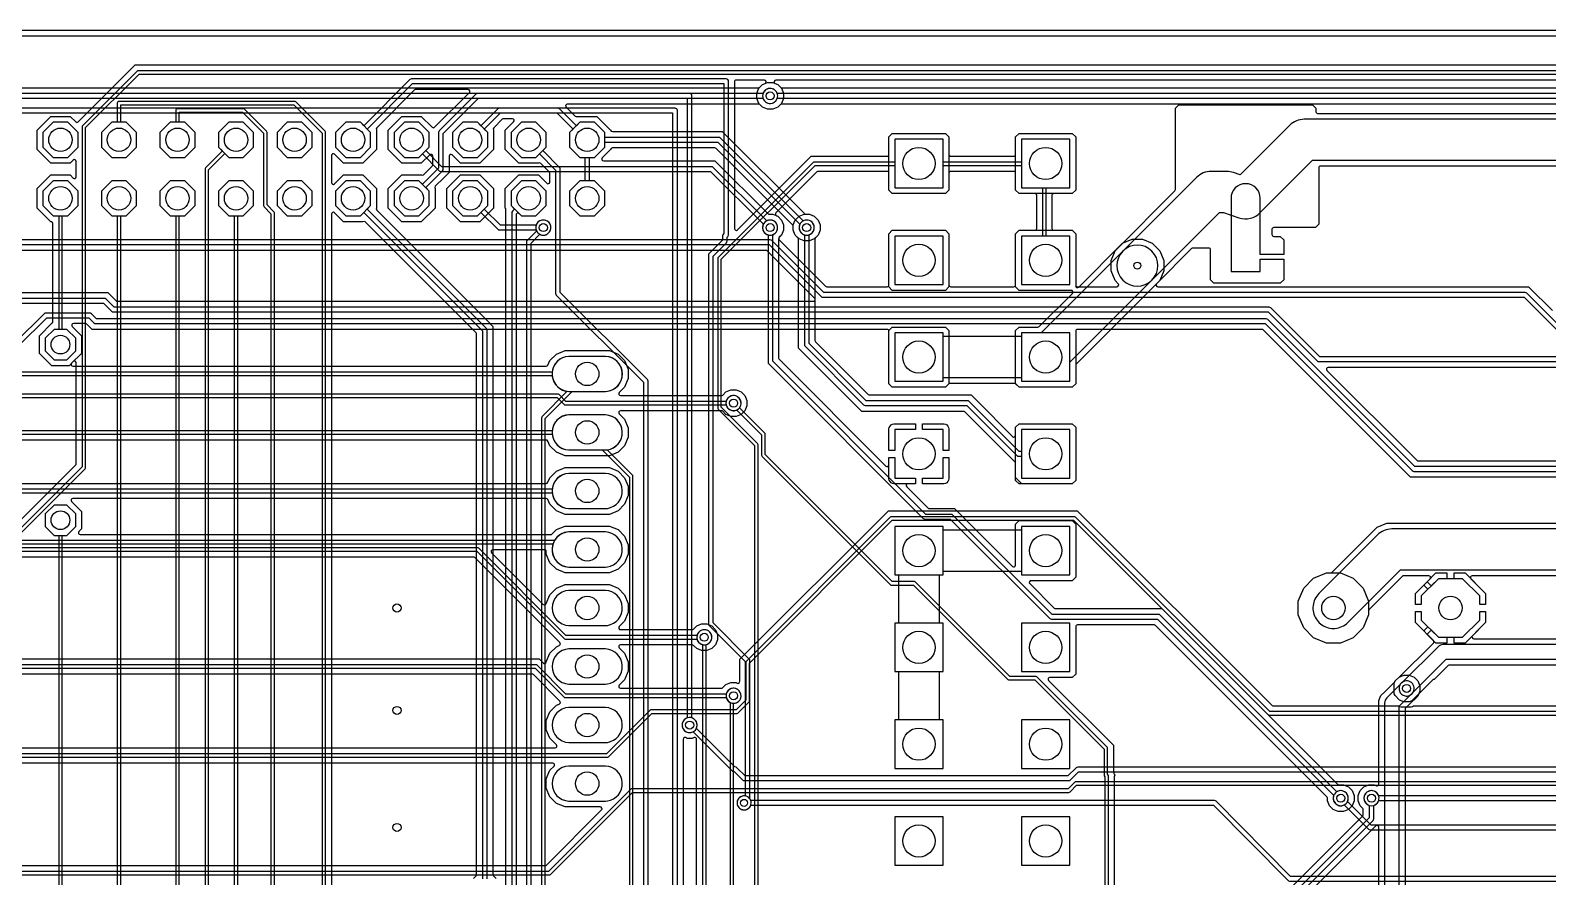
# Model space of a CAD drawing. Header units: millimetres. Extents: x 0 to 174, y 0 to 90.
# Drawn here: x 40 to 105.8, y 53.1 to 89.8 of the extents above; entities that cross this region are included whole.
import ezdxf

# ---------------------------------------------------------------- set-up
doc = ezdxf.new("R2010")
doc.units = ezdxf.units.MM

msp = doc.modelspace()

# ---------------------------------------------------------------- linework, layer by layer
at = {"layer": '16_copper'}
for points in [[(118.11, 89.586), (5.08, 89.586, 0.014023)], [(30.333, 87.351), (71.574, 87.351, 0.198912), (71.628, 87.373), (71.743, 87.488), (71.957, 87.576), (72.188, 87.576), (72.402, 87.488), (72.565, 87.324), (72.654, 87.111), (72.654, 86.879), (72.565, 86.666), (72.402, 86.502), (72.188, 86.414), (71.957, 86.414), (71.743, 86.502), (71.628, 86.617, 0.198912), (71.574, 86.639), (63.272, 86.639, 0.668179), (63.219, 86.509), (63.614, 86.114, 0.298045), (63.712, 86.106), (64.556, 86.106), (65.152, 85.51, 0.368513), (65.227, 85.446), (69.997, 85.446), (73.559, 81.884, 0.198912), (73.613, 81.861), (73.776, 81.861), (73.989, 81.773), (74.153, 81.609), (74.241, 81.396), (74.241, 81.164), (74.153, 80.951), (73.989, 80.787), (73.776, 80.699), (73.544, 80.699), (73.331, 80.787), (73.167, 80.951), (73.079, 81.164), (73.079, 81.327, 0.198912), (73.056, 81.381), (69.725, 84.712, 0.198912), (69.671, 84.734), (65.227, 84.734, 0.298057), (65.152, 84.67), (64.788, 84.306, 0.668179), (64.841, 84.176), (69.68, 84.176), (71.972, 81.884, 0.198912), (72.026, 81.861), (72.188, 81.861), (72.402, 81.773), (72.565, 81.609), (72.654, 81.396), (72.654, 81.164), (72.565, 80.951), (72.471, 80.857, 0.414214), (72.471, 80.749), (74.483, 78.737, 0.198912), (74.537, 78.715), (77.15, 78.715, 0.414214), (77.226, 78.791), (77.226, 81.015), (77.375, 81.164), (79.685, 81.164), (79.834, 81.015), (79.834, 78.791, 0.414214), (79.91, 78.715), (82.65, 78.715, 0.414214), (82.726, 78.791), (82.726, 81.015), (82.875, 81.164), (85.185, 81.164), (85.334, 81.015), (85.334, 78.791, 0.414214), (85.41, 78.715), (87.125, 78.715, 0.668179), (87.179, 78.845), (87.042, 78.982), (86.868, 79.402), (86.868, 79.856), (87.042, 80.276), (89.64, 82.874, 0.198912), (89.662, 82.928), (89.662, 86.465), (89.811, 86.614), (95.609, 86.614), (95.758, 86.465), (95.758, 86.309, 0.414214), (95.834, 86.233), (118.11, 86.233, 0.414214)], [(30.84, 86.258), (62.823, 86.258), (63.524, 85.557), (63.373, 85.406), (63.373, 84.774), (63.819, 84.328), (64.451, 84.328), (64.897, 84.774), (64.897, 84.988), (69.808, 84.988), (73.368, 81.429), (73.366, 81.425), (73.349, 81.385), (73.338, 81.344), (73.333, 81.301), (73.333, 81.259), (73.338, 81.216), (73.349, 81.175), (73.366, 81.135), (73.387, 81.098), (73.413, 81.064), (73.444, 81.033), (73.478, 81.007), (73.515, 80.986), (73.555, 80.969), (73.596, 80.958), (73.639, 80.953), (73.681, 80.953), (73.724, 80.958, 1), (73.596, 81.602), (73.555, 81.591, 0.035786), (73.511, 81.572), (69.922, 85.162, 0.198912), (69.85, 85.192), (64.897, 85.192), (64.897, 85.406), (64.451, 85.852), (63.819, 85.852), (63.668, 85.701), (62.937, 86.432, 0.198912), (62.865, 86.462), (30.798, 86.462, 0.198912)], [(124.778, 85.979), (95.25, 85.979, 0.198912), (94.621, 85.719), (92.474, 83.571), (92.186, 83.67, 0.082964), (91.897, 83.718), (91.211, 83.718, 0.198912), (90.583, 83.458), (87.382, 80.258, 1), (88.64, 79), (91.58, 81.94), (91.749, 81.94), (92.421, 81.709, 0.289354), (93.345, 81.928), (95.618, 84.201), (122.301, 84.201)], [(109.775, 83.947), (95.961, 83.947, 0.414214), (95.885, 83.871), (95.885, 81.429), (95.736, 81.28), (93.929, 81.28, 0.414214), (93.853, 81.204), (93.853, 80.975, 0.414214), (93.929, 80.899), (94.212, 80.899), (94.361, 80.75), (94.361, 80.112), (93.345, 80.112), (93.345, 82.55, 1), (92.075, 82.55), (92.075, 79.375), (93.345, 79.375), (93.345, 79.908), (94.361, 79.908), (94.361, 79.016), (94.212, 78.867), (91.335, 78.867), (91.186, 79.016), (91.186, 80.315, 0.414214), (91.11, 80.391), (90.421, 80.391, 0.198912), (90.367, 80.369), (88.843, 78.845, 0.668179), (88.897, 78.715), (104.986, 78.715), (106.023, 77.678, 0.534516)], [(106.405, 76.937), (104.91, 78.431, 0.198912), (104.839, 78.461), (74.401, 78.461), (72.144, 80.717, 0.198912), (72.073, 80.747), (30.522, 80.747), (29.186, 82.083), (29.337, 82.234), (29.337, 82.866), (28.891, 83.312), (28.259, 83.312), (27.813, 82.866), (27.813, 82.234), (28.259, 81.788), (28.891, 81.788), (29.042, 81.939), (30.408, 80.573, 0.198912), (30.48, 80.543), (72.03, 80.543), (74.287, 78.287, 0.198912), (74.359, 78.257), (104.796, 78.257), (106.291, 76.763, 0.198912)], [(38.588, 78.461), (43.327, 78.461), (43.686, 78.102, 0.198912), (43.74, 78.08), (73.951, 78.08, 0.42685), (74.026, 78.159), (74.026, 78.167, 0.232912), (73.981, 78.234), (71.948, 80.267, 0.198912), (71.894, 80.289), (30.333, 80.289)], [(142.875, 75.667), (95.927, 75.667), (93.798, 77.796, 0.198912), (93.726, 77.826), (43.603, 77.826), (43.252, 78.177, 0.198912), (43.18, 78.207), (38.735, 78.207, 0.198912)], [(38.777, 78.003), (43.138, 78.003), (43.489, 77.652, 0.198912), (43.561, 77.622), (93.684, 77.622), (95.813, 75.493, 0.198912), (95.885, 75.463), (142.833, 75.463)], [(112.976, 70.447), (99.865, 70.447), (93.474, 76.838, 0.198912), (93.42, 76.86), (85.41, 76.86, 0.414214), (85.334, 76.784), (85.334, 74.505), (85.185, 74.356), (82.875, 74.356), (82.736, 74.495, 0.198912), (82.682, 74.517), (79.878, 74.517, 0.198912), (79.824, 74.495), (79.685, 74.356), (77.375, 74.356), (77.226, 74.505), (77.226, 76.784, 0.414214), (77.15, 76.86), (42.652, 76.86), (42.42, 77.092, 0.198912), (42.366, 77.114), (41.838, 77.114, 0.668179), (41.784, 76.984), (42.189, 76.579), (42.189, 75.821), (41.758, 75.39, 0.668179), (41.812, 75.26), (62.359, 75.26, 0.303351), (62.43, 75.307), (62.512, 75.506), (62.797, 75.791), (63.171, 75.946), (65.099, 75.946), (65.473, 75.791), (65.758, 75.506), (65.913, 75.132), (65.913, 74.728), (65.758, 74.354), (65.524, 74.12, 0.668179), (65.578, 73.99), (69.961, 73.99, 0.198912), (70.015, 74.013), (70.156, 74.153), (70.369, 74.241), (70.601, 74.241), (70.814, 74.153), (70.978, 73.989), (71.066, 73.776), (71.066, 73.544), (70.978, 73.331), (70.814, 73.167), (70.601, 73.079), (70.369, 73.079), (70.156, 73.167), (70.015, 73.307, 0.198912), (69.961, 73.33), (65.578, 73.33, 0.668179), (65.524, 73.2), (65.758, 72.966), (65.913, 72.592), (65.913, 72.188), (65.758, 71.814), (65.473, 71.529), (65.099, 71.374), (63.171, 71.374), (62.797, 71.529), (62.512, 71.814), (62.43, 72.013, 0.303351), (62.359, 72.06), (33.366, 72.06, 0.668179)], [(112.988, 70.904), (100.055, 70.904), (93.671, 77.288, 0.198912), (93.599, 77.318), (42.841, 77.318), (42.617, 77.542, 0.198912), (42.545, 77.572), (40.64, 77.572, 0.198912), (40.568, 77.542), (39.328, 76.302), (38.729, 76.302, 0.942334), (38.096, 76.136), (38.107, 76.095, 0.721207), (38.729, 76.098), (39.37, 76.098, 0.198912), (39.442, 76.128), (40.682, 77.368), (42.503, 77.368), (42.727, 77.144, 0.198912), (42.799, 77.114), (93.557, 77.114), (99.941, 70.731, 0.198912), (100.013, 70.701), (113.03, 70.701, 0.198912)], [(118.11, 75.209), (96.292, 75.209, 0.668179), (96.239, 75.079), (100.137, 71.18, 0.198912), (100.191, 71.158), (109.61, 71.158, 0.668179)], [(21.908, 73.901), (62.833, 73.901), (63.129, 73.606, 0.198912), (63.183, 73.584), (70.166, 73.584), (70.174, 73.555), (70.191, 73.515), (70.212, 73.478), (70.238, 73.444), (70.269, 73.413), (70.303, 73.387), (70.34, 73.366), (70.38, 73.349), (70.421, 73.338), (70.464, 73.333), (70.506, 73.333), (70.549, 73.338, 1), (70.421, 73.982), (70.38, 73.971, 0.25767), (70.166, 73.736), (63.214, 73.736), (62.919, 74.031, 0.198912), (62.865, 74.054), (21.939, 74.054)], [(35.093, 70.18), (62.359, 70.18, 0.303351), (62.43, 70.227), (62.512, 70.426), (62.797, 70.711), (63.171, 70.866), (65.099, 70.866), (65.473, 70.711), (65.758, 70.426), (65.913, 70.052), (65.913, 69.648), (65.758, 69.274), (65.473, 68.989), (65.099, 68.834), (63.171, 68.834), (62.797, 68.989), (62.512, 69.274), (62.43, 69.473, 0.303351), (62.359, 69.52), (41.812, 69.52, 0.668179), (41.758, 69.39), (42.189, 68.959), (42.189, 68.201), (42.076, 68.088, 0.668179), (42.13, 67.958), (62.552, 67.958, 0.198912), (62.606, 67.98), (62.797, 68.171), (63.171, 68.326), (65.099, 68.326), (65.473, 68.171), (65.758, 67.886), (65.913, 67.512), (65.913, 67.108), (65.758, 66.734), (65.473, 66.449), (65.099, 66.294), (63.171, 66.294), (62.797, 66.449), (62.512, 66.734), (62.357, 67.108), (62.357, 67.221, 0.414214), (62.281, 67.297), (60.036, 67.297, 0.668179), (59.982, 67.167), (62.227, 64.923, 0.567115), (62.357, 64.972), (62.512, 65.346), (62.797, 65.631), (63.171, 65.786), (65.099, 65.786), (65.473, 65.631), (65.758, 65.346), (65.913, 64.972), (65.913, 64.568), (65.758, 64.194), (65.524, 63.96, 0.668179), (65.578, 63.83), (68.691, 63.83, 0.198912), (68.745, 63.853), (68.886, 63.993), (69.099, 64.081), (69.331, 64.081), (69.544, 63.993), (69.708, 63.829), (69.796, 63.616), (69.796, 63.384), (69.708, 63.171), (69.544, 63.007), (69.331, 62.919), (69.099, 62.919), (68.886, 63.007), (68.745, 63.147, 0.198912), (68.691, 63.17), (65.578, 63.17, 0.668179), (65.524, 63.04), (65.758, 62.806), (65.913, 62.432), (65.913, 62.028), (65.758, 61.654), (65.524, 61.42, 0.668179), (65.578, 61.29), (69.961, 61.29, 0.198912), (70.015, 61.313), (70.156, 61.453), (70.369, 61.541), (70.601, 61.541, 0.782508), (70.764, 61.588), (70.764, 62.545), (77.206, 68.986), (85.405, 68.986), (93.84, 60.551, 0.198912), (93.894, 60.528), (99.348, 60.528, 0.274141), (99.441, 60.477), (99.898, 60.477, 0.274141), (99.991, 60.528), (110.703, 60.528, 0.97508)], [(110.839, 60.274), (93.758, 60.274), (85.322, 68.71, 0.198912), (85.268, 68.732), (77.343, 68.732, 0.198912), (77.289, 68.71), (71.041, 62.462, 0.198912), (71.018, 62.408), (71.018, 60.763), (70.606, 60.35), (66.904, 60.35, 0.198912), (66.85, 60.328), (64.967, 58.445), (20.422, 58.445, 0.198912)], [(20.453, 58.293), (64.999, 58.293, 0.198912), (65.052, 58.315), (66.935, 60.198), (70.637, 60.198, 0.198912), (70.691, 60.22), (71.148, 60.678, 0.198912), (71.171, 60.731), (71.171, 62.376), (77.375, 68.58), (85.236, 68.58), (93.672, 60.144, 0.198912), (93.726, 60.122), (110.871, 60.122, 0.198912)], [(118.11, 66.167), (102.542, 66.167, 0.668179), (102.488, 66.037), (103.124, 65.401), (103.124, 64.922), (102.87, 64.922), (102.87, 65.296), (102.126, 66.04), (101.074, 66.04), (100.33, 65.296), (100.33, 64.922), (100.076, 64.922), (100.076, 65.401), (100.712, 66.037, 0.668179), (100.658, 66.167), (99.565, 66.167, 0.198912), (99.511, 66.145), (98.066, 64.7, 0.198912), (98.044, 64.646), (98.044, 64.467), (97.812, 63.907), (97.383, 63.478), (96.823, 63.246), (96.217, 63.246), (95.657, 63.478), (95.228, 63.907), (94.996, 64.467), (94.996, 65.073), (95.228, 65.633), (95.657, 66.062), (96.217, 66.294), (96.396, 66.294, 0.198912), (96.45, 66.316), (98.413, 68.279), (98.833, 68.453), (109.775, 68.453, 0.668179)], [(127.318, 68.199), (99.06, 68.199, 0.198912), (98.431, 67.939), (95.891, 65.399), (95.841, 65.344), (95.795, 65.285), (95.755, 65.222), (95.719, 65.157), (95.69, 65.088), (95.666, 65.018), (95.648, 64.945), (95.637, 64.872), (95.631, 64.797), (95.632, 64.723), (95.639, 64.649), (95.653, 64.575), (95.672, 64.503), (95.697, 64.433), (95.728, 64.365), (95.765, 64.301), (95.807, 64.239), (95.854, 64.181), (95.906, 64.127), (95.962, 64.078), (96.022, 64.034), (96.085, 63.995), (96.151, 63.961), (96.22, 63.933), (96.292, 63.911), (96.364, 63.895), (96.438, 63.885), (96.513, 63.881), (96.587, 63.884, 0.179347), (97.149, 64.141), (99.428, 66.421), (127.318, 66.421, 1)], [(18.415, 67.234), (59.341, 67.234), (63.129, 63.446, 0.198912), (63.183, 63.424), (68.896, 63.424), (68.904, 63.395), (68.921, 63.355), (68.942, 63.318), (68.968, 63.284), (68.999, 63.253), (69.033, 63.227), (69.07, 63.206), (69.11, 63.189), (69.151, 63.178), (69.194, 63.173), (69.236, 63.173), (69.279, 63.178, 1), (69.151, 63.822), (69.11, 63.811, 0.25767), (68.896, 63.576), (63.214, 63.576), (59.426, 67.364, 0.198912), (59.373, 67.386), (18.447, 67.386)], [(17.651, 62.56), (62.049, 62.56), (62.227, 62.383), (62.229, 62.381), (62.231, 62.379), (62.238, 62.374), (62.244, 62.37), (62.247, 62.369), (62.249, 62.367), (62.257, 62.365), (62.265, 62.362), (62.268, 62.362), (62.27, 62.361), (62.278, 62.361), (62.286, 62.36), (62.289, 62.361, 0.329015), (62.357, 62.432), (62.512, 62.806), (62.797, 63.091), (62.923, 63.143, 0.534516), (62.948, 63.268), (59.258, 66.957, 0.198912), (59.204, 66.98), (31.415, 66.98, 0.534506)], [(109.711, 62.294), (101.551, 62.294, 0.198912), (101.497, 62.271), (100.897, 61.671, 0.219729), (100.817, 61.641), (99.915, 60.739), (99.811, 60.696), (99.579, 60.696), (99.389, 60.775), (99.193, 60.971), (99.162, 61.046), (99.162, 61.509), (99.202, 61.607), (99.366, 61.77, 0.133932), (99.4, 61.791), (100.787, 63.178), (100.858, 63.249, 0.414214), (100.858, 63.357), (100.582, 63.633), (100.761, 63.813), (101.074, 63.5), (102.126, 63.5), (102.87, 64.244), (102.87, 64.618), (103.124, 64.618), (103.124, 64.139), (102.552, 63.567, 0.668179), (102.606, 63.436), (111.809, 63.436, 0.198912)], [(111.946, 63.183), (101.282, 63.183, 0.198912), (101.058, 63.09), (99.527, 61.559), (99.513, 61.55), (99.479, 61.524), (99.448, 61.494), (99.422, 61.46), (99.401, 61.423), (99.384, 61.383), (99.373, 61.342), (99.368, 61.299), (99.368, 61.256), (99.373, 61.213), (99.384, 61.172), (99.401, 61.132), (99.422, 61.095), (99.448, 61.061), (99.479, 61.031), (99.513, 61.005), (99.55, 60.983), (99.59, 60.967), (99.631, 60.956), (99.674, 60.95), (99.716, 60.95), (99.759, 60.956, 0.212104), (99.976, 61.11), (101.414, 62.548), (112.078, 62.548, 0.198912)], [(17.395, 62.154), (61.881, 62.154), (63.129, 60.906, 0.198912), (63.183, 60.884), (70.166, 60.884), (70.174, 60.855), (70.191, 60.815), (70.212, 60.778), (70.238, 60.744), (70.269, 60.713), (70.303, 60.687), (70.34, 60.666), (70.38, 60.649), (70.421, 60.638), (70.464, 60.633), (70.506, 60.633), (70.549, 60.638, 1), (70.421, 61.282), (70.38, 61.271, 0.25767), (70.166, 61.036), (63.214, 61.036), (61.966, 62.284, 0.198912), (61.913, 62.306), (17.395, 62.306, 0.371144)], [(21.234, 58.699), (62.743, 58.699), (62.746, 58.7, 0.65476), (62.797, 58.829), (62.512, 59.114), (62.357, 59.488), (62.357, 59.892), (62.512, 60.266), (62.797, 60.551), (62.923, 60.603, 0.534516), (62.948, 60.728), (61.798, 61.877, 0.198912), (61.744, 61.9), (30.78, 61.9, 0.534506)], [(138.538, 57.861), (85.42, 57.861, 0.198912), (85.348, 57.831), (84.997, 57.48), (70.984, 57.48), (70.633, 57.831, 0.116436), (70.593, 57.856), (70.54, 57.874), (68.872, 59.541, 0.942335), (68.307, 59.872), (68.286, 59.835, 0.721209), (68.729, 59.398), (70.413, 57.713, 0.247368), (70.506, 57.671), (70.87, 57.307, 0.198912), (70.942, 57.277), (85.039, 57.277, 0.198912), (85.111, 57.307), (85.462, 57.658), (138.544, 57.658, 0.360971)], [(109.813, 57.226), (85.344, 57.226, 0.198912), (85.29, 57.204), (85.008, 56.921), (66.065, 56.921, 0.198912), (66.012, 56.899), (62.452, 53.34), (30.709, 53.34, 0.198912)], [(30.74, 53.188), (62.484, 53.188, 0.198912), (62.538, 53.21), (66.097, 56.769), (85.039, 56.769, 0.198912), (85.093, 56.791), (85.376, 57.074), (109.813, 57.074, 0.991753)], [(137.478, 53.124), (94.657, 53.124), (91.436, 56.383, 0.200428), (91.364, 56.413), (71.23, 56.413, 0.949259), (70.645, 56.24), (70.66, 56.195, 0.687507), (71.23, 56.21), (91.321, 56.21), (94.543, 52.951, 0.200428), (94.615, 52.921), (137.435, 52.921)]]:
    msp.add_lwpolyline(points, format="xyb", dxfattribs=at)
for points in [[(29.337, 84.774), (29.337, 85.406), (29.186, 85.557), (30.522, 86.893), (71.761, 86.893, 0.942334), (72.394, 87.059), (72.383, 87.1, 0.721207), (71.761, 87.097), (30.48, 87.097, 0.198912), (30.408, 87.067), (29.042, 85.701), (28.891, 85.852), (28.259, 85.852), (27.813, 85.406), (27.813, 84.774), (28.259, 84.328), (28.891, 84.328)], [(72.137, 80.958, 1), (72.008, 81.602), (71.967, 81.591, 0.035786), (71.924, 81.572), (69.604, 83.892, 0.198912), (69.532, 83.922), (57.827, 83.922), (57.126, 84.623), (57.277, 84.774), (57.277, 85.406), (56.831, 85.852), (56.199, 85.852), (55.753, 85.406), (55.753, 84.774), (56.199, 84.328), (56.831, 84.328), (56.982, 84.479), (57.713, 83.748, 0.198912), (57.785, 83.718), (69.49, 83.718), (71.78, 81.429), (71.778, 81.425), (71.762, 81.385), (71.751, 81.344), (71.745, 81.301), (71.745, 81.259), (71.751, 81.216), (71.762, 81.175), (71.778, 81.135), (71.8, 81.098), (71.826, 81.064), (71.856, 81.033), (71.89, 81.007), (71.927, 80.986), (71.967, 80.969), (72.008, 80.958), (72.051, 80.953), (72.094, 80.953)], [(62.294, 80.958, 1), (62.166, 81.602), (62.125, 81.591, 0.236379), (61.918, 81.382), (60.367, 81.382), (59.666, 82.083), (59.817, 82.234), (59.817, 82.866), (59.371, 83.312), (58.739, 83.312), (58.293, 82.866), (58.293, 82.234), (58.739, 81.788), (59.371, 81.788), (59.522, 81.939), (60.253, 81.208, 0.198912), (60.325, 81.178), (61.918, 81.178), (61.919, 81.175), (61.936, 81.135), (61.957, 81.098), (61.983, 81.064), (62.014, 81.033), (62.048, 81.007), (62.085, 80.986), (62.125, 80.969), (62.166, 80.958), (62.209, 80.953), (62.251, 80.953)], [(65.009, 74.175, 0.906347), (64.934, 75.692), (63.336, 75.692, 0.371144), (62.615, 75.006), (33.973, 75.006, 0.198912), (33.919, 74.984), (33.826, 74.892, 0.980951), (33.473, 74.34), (33.51, 74.318, 0.752162), (33.934, 74.784), (34.004, 74.854), (62.615, 74.854, 0.371144), (63.336, 74.168), (64.934, 74.168)], [(65.009, 69.095, 0.906347), (64.934, 70.612), (63.336, 70.612, 0.371144), (62.615, 69.926), (34.957, 69.926), (31.712, 73.171, 0.980951), (31.16, 73.525), (31.138, 73.488, 0.752162), (31.604, 73.063), (34.871, 69.796, 0.198912), (34.925, 69.774), (62.615, 69.774, 0.371144), (63.336, 69.088), (64.934, 69.088)], [(65.009, 71.635, 0.906347), (64.934, 73.152), (63.336, 73.152, 0.371144), (62.615, 72.466), (33.369, 72.466), (32.982, 72.854, 0.980951), (32.43, 73.207), (32.408, 73.17, 0.752162), (32.874, 72.746), (33.284, 72.336, 0.198912), (33.337, 72.314), (62.615, 72.314, 0.371144), (63.336, 71.628), (64.934, 71.628)], [(65.009, 66.555, 0.906347), (64.934, 68.072), (63.336, 68.072, 0.249867), (62.72, 67.704), (35.592, 67.704), (32.029, 71.266, 0.980951), (31.477, 71.62), (31.456, 71.583, 0.752162), (31.921, 71.158), (35.506, 67.574, 0.198912), (35.56, 67.551), (62.65, 67.551, 0.496631), (63.336, 66.548), (64.934, 66.548)], [(65.009, 64.015, 0.906347), (64.934, 65.532), (63.336, 65.532, 0.95208), (63.336, 64.008), (64.934, 64.008)], [(65.009, 61.475, 0.906347), (64.934, 62.992), (63.336, 62.992, 0.95208), (63.336, 61.468), (64.934, 61.468)], [(65.009, 58.935, 0.906347), (64.934, 60.452), (63.336, 60.452, 0.95208), (63.336, 58.928), (64.934, 58.928)], [(62.324, 53.595, 0.169977), (62.37, 53.616), (64.757, 56.004, 0.668179), (64.703, 56.134), (63.171, 56.134), (62.797, 56.289), (62.512, 56.574), (62.357, 56.948), (62.357, 57.352), (62.512, 57.726), (62.695, 57.909, 0.668179), (62.641, 58.039), (35.458, 58.039, 0.413119), (35.382, 57.962), (35.382, 57.725), (35.297, 57.519), (35.14, 57.362), (34.935, 57.277), (34.763, 57.277, 0.198912), (34.709, 57.255), (31.179, 53.724, 0.668179), (31.233, 53.594), (62.316, 53.594)], [(65.009, 56.395, 0.906347), (64.934, 57.912), (63.336, 57.912, 0.95208), (63.336, 56.388), (64.934, 56.388)], [(146.433, 55.622, 0.916332), (146.354, 57.415), (144.476, 57.415, 0.36902), (143.62, 56.617), (98.483, 56.617, 0.942334), (97.849, 56.451), (97.86, 56.41, 0.721207), (98.483, 56.413), (143.62, 56.413, 0.36902), (144.476, 55.615), (146.354, 55.615)], [(141.353, 54.352, 0.916332), (141.274, 56.145), (139.396, 56.145, 0.36902), (138.54, 55.347), (98.15, 55.347), (97.13, 56.366, 0.942335), (96.565, 56.697), (96.543, 56.66, 0.721209), (96.986, 56.223), (98.036, 55.173, 0.198912), (98.108, 55.143), (138.54, 55.143, 0.36902), (139.396, 54.345), (141.274, 54.345)]]:
    msp.add_lwpolyline(points, format="xyb", close=True, dxfattribs=at)
for points in [[(42.037, 84.774), (42.037, 85.406), (41.591, 85.852), (40.959, 85.852), (40.513, 85.406), (40.513, 84.774), (40.959, 84.328), (41.591, 84.328)], [(44.577, 84.774), (44.577, 85.406), (44.131, 85.852), (43.499, 85.852), (43.053, 85.406), (43.053, 84.774), (43.499, 84.328), (44.131, 84.328)], [(47.117, 84.774), (47.117, 85.406), (46.671, 85.852), (46.039, 85.852), (45.593, 85.406), (45.593, 84.774), (46.039, 84.328), (46.671, 84.328)], [(49.657, 84.774), (49.657, 85.406), (49.211, 85.852), (48.579, 85.852), (48.133, 85.406), (48.133, 84.774), (48.579, 84.328), (49.211, 84.328)], [(52.197, 84.774), (52.197, 85.406), (51.751, 85.852), (51.119, 85.852), (50.673, 85.406), (50.673, 84.774), (51.119, 84.328), (51.751, 84.328)], [(54.737, 84.774), (54.737, 85.406), (54.291, 85.852), (53.659, 85.852), (53.213, 85.406), (53.213, 84.774), (53.659, 84.328), (54.291, 84.328)], [(59.817, 84.774), (59.817, 85.406), (59.371, 85.852), (58.739, 85.852), (58.293, 85.406), (58.293, 84.774), (58.739, 84.328), (59.371, 84.328)], [(62.357, 84.774), (62.357, 85.406), (61.911, 85.852), (61.279, 85.852), (60.833, 85.406), (60.833, 84.774), (61.279, 84.328), (61.911, 84.328)], [(77.375, 82.756), (77.226, 82.905), (77.226, 85.215), (77.375, 85.364), (79.685, 85.364), (79.834, 85.215), (79.834, 82.905), (79.685, 82.756)], [(79.58, 85.11), (77.48, 85.11), (77.48, 83.01), (79.58, 83.01)], [(82.875, 82.756), (82.726, 82.905), (82.726, 85.215), (82.875, 85.364), (85.185, 85.364), (85.334, 85.215), (85.334, 82.905), (85.185, 82.756)], [(85.08, 85.11), (82.98, 85.11), (82.98, 83.01), (85.08, 83.01)], [(42.037, 82.234), (42.037, 82.866), (41.591, 83.312), (40.959, 83.312), (40.513, 82.866), (40.513, 82.234), (40.959, 81.788), (41.591, 81.788)], [(44.577, 82.234), (44.577, 82.866), (44.131, 83.312), (43.499, 83.312), (43.053, 82.866), (43.053, 82.234), (43.499, 81.788), (44.131, 81.788)], [(47.117, 82.234), (47.117, 82.866), (46.671, 83.312), (46.039, 83.312), (45.593, 82.866), (45.593, 82.234), (46.039, 81.788), (46.671, 81.788)], [(49.657, 82.234), (49.657, 82.866), (49.211, 83.312), (48.579, 83.312), (48.133, 82.866), (48.133, 82.234), (48.579, 81.788), (49.211, 81.788)], [(52.197, 82.234), (52.197, 82.866), (51.751, 83.312), (51.119, 83.312), (50.673, 82.866), (50.673, 82.234), (51.119, 81.788), (51.751, 81.788)], [(54.737, 82.234), (54.737, 82.866), (54.291, 83.312), (53.659, 83.312), (53.213, 82.866), (53.213, 82.234), (53.659, 81.788), (54.291, 81.788)], [(57.277, 82.234), (57.277, 82.866), (56.831, 83.312), (56.199, 83.312), (55.753, 82.866), (55.753, 82.234), (56.199, 81.788), (56.831, 81.788)], [(62.357, 82.234), (62.357, 82.866), (61.911, 83.312), (61.279, 83.312), (60.833, 82.866), (60.833, 82.234), (61.279, 81.788), (61.911, 81.788)], [(64.897, 82.234), (64.897, 82.866), (64.451, 83.312), (63.819, 83.312), (63.373, 82.866), (63.373, 82.234), (63.819, 81.788), (64.451, 81.788)], [(79.58, 80.91), (77.48, 80.91), (77.48, 78.81), (79.58, 78.81)], [(85.08, 80.91), (82.98, 80.91), (82.98, 78.81), (85.08, 78.81)], [(41.935, 75.926), (41.935, 76.474), (41.549, 76.86), (41.001, 76.86), (40.615, 76.474), (40.615, 75.926), (41.001, 75.54), (41.549, 75.54)], [(79.58, 74.771), (82.98, 74.771), (82.98, 74.61), (85.08, 74.61), (85.08, 76.71), (82.98, 76.71), (82.98, 76.549), (79.58, 76.549), (79.58, 76.71), (77.48, 76.71), (77.48, 74.61), (79.58, 74.61)], [(77.226, 71.612), (77.226, 72.543), (77.243, 72.608), (77.277, 72.666), (77.324, 72.713), (77.382, 72.747), (77.447, 72.764), (78.378, 72.764), (78.378, 72.51), (77.48, 72.51), (77.48, 71.612)], [(79.58, 71.612), (79.58, 72.51), (78.682, 72.51), (78.682, 72.764), (79.613, 72.764), (79.678, 72.747), (79.736, 72.713), (79.783, 72.666), (79.817, 72.608), (79.834, 72.543), (79.834, 71.612)], [(82.875, 70.156), (82.726, 70.305), (82.726, 72.615), (82.875, 72.764), (85.185, 72.764), (85.334, 72.615), (85.334, 70.305), (85.185, 70.156)], [(85.08, 72.51), (82.98, 72.51), (82.98, 70.41), (85.08, 70.41)], [(77.447, 70.156), (77.382, 70.173), (77.324, 70.207), (77.277, 70.254), (77.243, 70.312), (77.226, 70.377), (77.226, 71.308), (77.48, 71.308), (77.48, 70.41), (78.378, 70.41), (78.378, 70.156)], [(78.682, 70.156), (78.682, 70.41), (79.58, 70.41), (79.58, 71.308), (79.834, 71.308), (79.834, 70.377), (79.817, 70.312), (79.783, 70.254), (79.736, 70.207), (79.678, 70.173), (79.613, 70.156)], [(41.935, 68.306), (41.935, 68.854), (41.549, 69.24), (41.001, 69.24), (40.615, 68.854), (40.615, 68.306), (41.001, 67.92), (41.549, 67.92)], [(79.58, 59.91), (79.419, 59.91), (79.419, 62.01), (79.58, 62.01), (79.58, 64.11), (79.419, 64.11), (79.419, 66.21), (79.58, 66.21), (79.58, 66.371), (82.98, 66.371), (82.98, 66.21), (85.08, 66.21), (85.08, 68.31), (82.98, 68.31), (82.98, 68.149), (79.58, 68.149), (79.58, 68.31), (77.48, 68.31), (77.48, 66.21), (77.641, 66.21), (77.641, 64.11), (77.48, 64.11), (77.48, 62.01), (77.641, 62.01), (77.641, 59.91), (77.48, 59.91), (77.48, 57.81), (79.58, 57.81)], [(100.438, 63.777), (100.076, 64.139), (100.076, 64.618), (100.33, 64.618), (100.33, 64.244), (100.617, 63.957)], [(85.08, 64.11), (82.98, 64.11), (82.98, 62.01), (85.08, 62.01)], [(85.08, 59.91), (82.98, 59.91), (82.98, 57.81), (85.08, 57.81)], [(79.58, 55.71), (77.48, 55.71), (77.48, 53.61), (79.58, 53.61)], [(85.08, 55.71), (82.98, 55.71), (82.98, 53.61), (85.08, 53.61)]]:
    msp.add_lwpolyline(points, close=True, dxfattribs=at)
at = {"layer": '1_copper'}
for points in [[(118.11, 89.586), (5.08, 89.586, 0.014023)], [(34.493, 63.535), (41.938, 70.98, 0.198912), (41.961, 71.034), (41.961, 75.409, 0.668179), (41.831, 75.463), (41.654, 75.286), (40.896, 75.286), (40.361, 75.821), (40.361, 76.579), (40.907, 77.125, 0.265341), (40.945, 77.191), (40.945, 81.458, 0.294756), (40.9, 81.527), (40.895, 81.529, 0.100055), (40.854, 81.534), (40.259, 82.129), (40.259, 82.971), (40.854, 83.566), (41.696, 83.566), (41.831, 83.431, 0.668179), (41.961, 83.485), (41.961, 84.155, 0.668179), (41.831, 84.209), (41.696, 84.074), (40.854, 84.074), (40.259, 84.669), (40.259, 85.511), (40.854, 86.106), (41.696, 86.106), (41.935, 85.867, 0.414214), (42.042, 85.867), (42.177, 86.001), (44.516, 88.341), (113.218, 88.341)], [(113.081, 88.087), (44.653, 88.087, 0.198912), (44.599, 88.065), (42.237, 85.703, 0.198912), (42.215, 85.649), (42.215, 70.898), (34.77, 63.452, 0.198912)], [(34.9, 63.367), (42.345, 70.812, 0.198912), (42.367, 70.866), (42.367, 85.617), (44.685, 87.935), (113.049, 87.935)], [(108.471, 86.639), (72.571, 86.639, 0.198912), (72.517, 86.617), (72.402, 86.502), (72.188, 86.414), (71.957, 86.414), (71.743, 86.502), (71.58, 86.666), (71.491, 86.879), (71.491, 87.111), (71.58, 87.324), (71.743, 87.488), (71.855, 87.534, 0.820685), (71.826, 87.681), (70.599, 87.681, 0.414214), (70.523, 87.605), (70.523, 81.232, 0.668179), (70.653, 81.179), (73.638, 84.163), (73.853, 84.379), (77.15, 84.379, 0.414214), (77.226, 84.455), (77.226, 85.215), (77.375, 85.364), (79.685, 85.364), (79.834, 85.215), (79.834, 84.455, 0.414214), (79.91, 84.379), (82.65, 84.379, 0.414214), (82.726, 84.455), (82.726, 85.215), (82.875, 85.364), (85.185, 85.364), (85.334, 85.215), (85.334, 82.905), (85.185, 82.756), (84.379, 82.756, 0.414214), (84.303, 82.68), (84.303, 81.24, 0.414214), (84.379, 81.164), (85.185, 81.164), (85.334, 81.015), (85.334, 78.752, 0.668179), (85.464, 78.699), (87.364, 80.598), (87.784, 80.772), (88.238, 80.772), (88.658, 80.598), (88.98, 80.276), (89.154, 79.856), (89.154, 79.402), (88.98, 78.982), (85.356, 75.358, 0.198912), (85.334, 75.304), (85.334, 74.505), (85.185, 74.356), (82.875, 74.356), (82.726, 74.505), (82.726, 76.815), (82.875, 76.964), (83.698, 76.964, 0.198912), (83.752, 76.986), (85.191, 78.426, 0.668179), (85.138, 78.556), (82.875, 78.556), (82.726, 78.705), (82.726, 81.015), (82.875, 81.164), (83.566, 81.164, 0.414214), (83.642, 81.24), (83.642, 82.68, 0.414214), (83.566, 82.756), (82.875, 82.756), (82.726, 82.905), (82.726, 83.642, 0.414214), (82.65, 83.718), (79.91, 83.718, 0.414214), (79.834, 83.642), (79.834, 82.905), (79.685, 82.756), (77.375, 82.756), (77.226, 82.905), (77.226, 83.642, 0.414214), (77.15, 83.718), (74.159, 83.718, 0.198912), (74.105, 83.696), (72.327, 81.918, 0.534516), (72.351, 81.794), (72.402, 81.773), (72.565, 81.609), (72.654, 81.396), (72.654, 81.164), (72.565, 80.951), (72.463, 80.848, 0.198912), (72.441, 80.795), (72.441, 75.617, 0.198912), (72.463, 75.563), (77.096, 70.93, 0.668179), (77.226, 70.984), (77.226, 71.308), (77.48, 71.308), (77.48, 70.41), (78.378, 70.41), (78.378, 70.156), (78.054, 70.156, 0.668179), (78, 70.026), (78.916, 69.11, 0.198912), (78.97, 69.088), (80.081, 69.088), (82.596, 66.573, 0.668179), (82.726, 66.627), (82.726, 68.415), (82.875, 68.564), (85.185, 68.564), (85.334, 68.415), (85.334, 66.105), (85.185, 65.956), (83.397, 65.956, 0.668179), (83.343, 65.826), (84.402, 64.767, 0.198912), (84.456, 64.745), (89.073, 64.745), (96.699, 57.119, 0.198912), (96.752, 57.096), (96.953, 57.096), (97.167, 57.008), (97.33, 56.844), (97.419, 56.631), (97.419, 56.399), (97.33, 56.186), (97.167, 56.022), (96.953, 55.934), (96.722, 55.934), (96.508, 56.022), (96.345, 56.186), (96.256, 56.399), (96.256, 56.524, 0.198912), (96.234, 56.578), (88.8, 64.011, 0.198912), (88.747, 64.033), (85.41, 64.033, 0.414214), (85.334, 63.957), (85.334, 61.905), (85.185, 61.756), (84.208, 61.756, 0.668179), (84.154, 61.626), (86.97, 58.811), (86.97, 57.674, 0.14431), (86.982, 57.633), (86.987, 57.627), (86.992, 57.62, 0.175953), (87.011, 57.559), (87.014, 57.552, 0.085569), (87.031, 57.52), (87.01, 57.436, 0.061321), (87.008, 57.417), (87.008, 48.242, 0.534506)], [(112.912, 87.681), (72.319, 87.681, 0.820685), (72.29, 87.534), (72.402, 87.488), (72.517, 87.373, 0.198912), (72.571, 87.351), (109.05, 87.351)], [(60.604, 35.741), (60.604, 82.072), (60.603, 82.081), (60.603, 82.089, 0.120022), (60.579, 82.129), (60.579, 82.971), (61.174, 83.566), (62.016, 83.566), (62.379, 83.203, 0.668179), (62.509, 83.256), (62.509, 83.641, 0.198912), (62.487, 83.695), (62.116, 84.066, 0.298049), (62.018, 84.074), (61.174, 84.074), (60.579, 84.669), (60.579, 85.511), (60.942, 85.874, 0.668179), (60.889, 86.004), (60.504, 86.004, 0.198912), (60.45, 85.982), (60.079, 85.611, 0.298049), (60.071, 85.513), (60.071, 84.669), (59.476, 84.074), (58.634, 84.074), (58.271, 84.437, 0.668179), (58.141, 84.384), (58.141, 83.673), (57.91, 83.442), (57.539, 83.071, 0.298045), (57.531, 82.973), (57.531, 82.129), (56.936, 81.534), (56.094, 81.534), (55.499, 82.129), (55.499, 82.971), (56.094, 83.566), (56.937, 83.566, 0.368522), (57.036, 83.574), (57.407, 83.945, 0.198912), (57.429, 83.999), (57.429, 84.384, 0.668179), (57.299, 84.437), (56.936, 84.074), (56.094, 84.074), (55.499, 84.669), (55.499, 85.511), (56.094, 86.106), (56.936, 86.106), (57.404, 85.637, 0.414214), (57.512, 85.637), (58.995, 87.12, 0.834044), (58.965, 87.274), (56.694, 87.274, 0.198912), (56.64, 87.252), (54.999, 85.611, 0.298049), (54.991, 85.513), (54.991, 84.669), (54.396, 84.074), (53.554, 84.074), (53.165, 84.463, 0.668179), (53.035, 84.409), (53.035, 83.231, 0.668179), (53.165, 83.177), (53.554, 83.566), (54.396, 83.566), (54.991, 82.971), (54.991, 82.128, 0.368522), (54.999, 82.029), (59.815, 77.213), (60.046, 76.982), (60.046, 53.203, 0.198912), (60.068, 53.149), (60.183, 53.034)], [(108.903, 87.097), (72.384, 87.097, 0.942334), (71.751, 86.931), (71.762, 86.89, 0.721207), (72.384, 86.893), (108.801, 86.893)], [(52.781, 7.017), (52.781, 85.407, 0.198912), (52.759, 85.461), (51.489, 86.731, 0.198912), (51.435, 86.754), (43.815, 86.754, 0.414214), (43.739, 86.678), (43.739, 85.852), (43.499, 85.852), (43.053, 85.406), (43.053, 84.774), (43.499, 84.328), (44.131, 84.328), (44.577, 84.774), (44.577, 85.406), (44.131, 85.852), (43.891, 85.852), (43.891, 86.601), (51.403, 86.601), (52.629, 85.376), (52.629, 6.985, 0.198912)], [(50.559, 6.382), (50.559, 81.915, 0.198912), (50.536, 81.969), (50.241, 82.264), (50.241, 85.407, 0.198912), (50.219, 85.461), (49.266, 86.414, 0.198912), (49.213, 86.436), (46.355, 86.436, 0.414214), (46.279, 86.36), (46.279, 85.852), (46.039, 85.852), (45.593, 85.406), (45.593, 84.774), (46.039, 84.328), (46.671, 84.328), (47.117, 84.774), (47.117, 85.406), (46.671, 85.852), (46.431, 85.852), (46.431, 86.284), (49.181, 86.284), (50.089, 85.376), (50.089, 82.233, 0.198912), (50.111, 82.179), (50.406, 81.883), (50.406, 6.35, 0.198912)], [(68.047, 28.569), (68.047, 86.36, 0.414214), (67.945, 86.462), (60.325, 86.462, 0.198912), (60.253, 86.432), (59.522, 85.701), (59.371, 85.852), (58.739, 85.852), (58.293, 85.406), (58.293, 84.774), (58.739, 84.328), (59.371, 84.328), (59.817, 84.774), (59.817, 85.406), (59.666, 85.557), (60.367, 86.258), (67.843, 86.258), (67.843, 28.569)], [(47.701, 21.304), (47.701, 83.788), (48.41, 84.497), (48.579, 84.328), (49.211, 84.328), (49.657, 84.774), (49.657, 85.406), (49.211, 85.852), (48.579, 85.852), (48.133, 85.406), (48.133, 84.774), (48.302, 84.605), (47.571, 83.874, 0.198912), (47.549, 83.82), (47.549, 21.273, 0.198912)], [(66.777, 42.857), (66.777, 74.612, 0.198912), (66.747, 74.684), (62.967, 78.465), (62.967, 83.82, 0.198912), (62.937, 83.892), (62.206, 84.623), (62.357, 84.774), (62.357, 85.406), (61.911, 85.852), (61.279, 85.852), (60.833, 85.406), (60.833, 84.774), (61.279, 84.328), (61.911, 84.328), (62.062, 84.479), (62.763, 83.778), (62.763, 78.422, 0.198912), (62.793, 78.351), (66.573, 74.57), (66.573, 42.857)], [(71.552, 50.857), (71.552, 71.857, 0.198912), (71.529, 71.91), (69.952, 73.488), (69.952, 79.902), (74.022, 83.972), (77.48, 83.972), (77.48, 83.01), (79.58, 83.01), (79.58, 83.972), (82.98, 83.972), (82.98, 83.01), (83.896, 83.01), (83.896, 80.91), (82.98, 80.91), (82.98, 78.81), (85.08, 78.81), (85.08, 80.91), (84.049, 80.91), (84.049, 83.01), (85.08, 83.01), (85.08, 85.11), (82.98, 85.11), (82.98, 84.125), (79.58, 84.125), (79.58, 85.11), (77.48, 85.11), (77.48, 84.125), (73.99, 84.125, 0.198912), (73.936, 84.102), (69.822, 79.988, 0.198912), (69.799, 79.934), (69.799, 73.457, 0.198912), (69.822, 73.403), (71.399, 71.825), (71.399, 50.825, 0.198912)], [(43.891, 6.064), (43.891, 81.788), (44.131, 81.788), (44.577, 82.234), (44.577, 82.866), (44.131, 83.312), (43.499, 83.312), (43.053, 82.866), (43.053, 82.234), (43.499, 81.788), (43.739, 81.788), (43.739, 6.033, 0.198912)], [(46.431, 6.382), (46.431, 81.788), (46.671, 81.788), (47.117, 82.234), (47.117, 82.866), (46.671, 83.312), (46.039, 83.312), (45.593, 82.866), (45.593, 82.234), (46.039, 81.788), (46.279, 81.788), (46.279, 6.35, 0.198912)], [(48.971, 25.114), (48.971, 81.788), (49.211, 81.788), (49.657, 82.234), (49.657, 82.866), (49.211, 83.312), (48.579, 83.312), (48.133, 82.866), (48.133, 82.234), (48.579, 81.788), (48.819, 81.788), (48.819, 25.082, 0.198912)], [(59.792, 53.017), (59.792, 76.835, 0.198912), (59.762, 76.907), (54.586, 82.083), (54.737, 82.234), (54.737, 82.866), (54.291, 83.312), (53.659, 83.312), (53.213, 82.866), (53.213, 82.234), (53.659, 81.788), (54.291, 81.788), (54.442, 81.939), (59.588, 76.793), (59.588, 53.017)], [(61.062, 35.554), (61.062, 81.873), (61.128, 81.939), (61.279, 81.788), (61.911, 81.788), (62.357, 82.234), (62.357, 82.866), (61.911, 83.312), (61.279, 83.312), (60.833, 82.866), (60.833, 82.234), (60.984, 82.083), (60.888, 81.987, 0.198912), (60.858, 81.915), (60.858, 35.554)], [(59.197, 53.034), (59.312, 53.149, 0.198912), (59.334, 53.203), (59.334, 76.656, 0.198912), (59.312, 76.71), (54.496, 81.526, 0.298045), (54.398, 81.534), (53.554, 81.534), (53.165, 81.923, 0.668179), (53.035, 81.869), (53.035, 7.153, 0.198912)], [(61.697, 33.967), (61.697, 80.603), (62.081, 80.988, 0.942335), (62.412, 81.553), (62.375, 81.574, 0.721209), (61.938, 81.131), (61.523, 80.717, 0.198912), (61.493, 80.645), (61.493, 33.967)], [(86.754, 19.399), (86.754, 57.468, 0.295057), (86.716, 57.552), (86.716, 58.674, 0.198912), (86.693, 58.728), (83.645, 61.776, 0.198912), (83.591, 61.798), (82.48, 61.798), (78.387, 65.891, 0.198912), (78.334, 65.913), (77.375, 65.913), (71.857, 71.431), (71.857, 72.314, 0.198912), (71.834, 72.368), (70.743, 73.459, 0.971468), (70.238, 73.876), (70.212, 73.842, 0.75865), (70.623, 73.363), (71.704, 72.282), (71.704, 71.399, 0.198912), (71.727, 71.346), (77.289, 65.783, 0.198912), (77.343, 65.761), (78.302, 65.761), (82.395, 61.668, 0.198912), (82.448, 61.646), (83.56, 61.646), (86.563, 58.642), (86.563, 57.531, 0.135929), (86.574, 57.492), (86.601, 57.446), (86.601, 19.367, 0.198912)], [(66.116, 17.145), (66.116, 70.485, 0.198912), (66.094, 70.539), (64.998, 71.634, 0.912653), (64.934, 73.152), (63.336, 73.152, 0.95208), (63.336, 71.628), (64.789, 71.628), (65.964, 70.453), (65.964, 17.177)], [(41.351, 6.382), (41.351, 67.92), (41.549, 67.92), (41.935, 68.306), (41.935, 68.854), (41.549, 69.24), (41.001, 69.24), (40.615, 68.854), (40.615, 68.306), (41.001, 67.92), (41.199, 67.92), (41.199, 6.35, 0.198912)], [(69.291, 50.832), (69.291, 63.181, 0.980952), (69.151, 63.822), (69.11, 63.811, 0.752162), (69.139, 63.181), (69.139, 50.8, 0.198912)], [(70.485, 51.467), (70.485, 60.633, 0.967798), (70.506, 61.287), (70.464, 61.287, 0.7572), (70.333, 60.67), (70.333, 51.435, 0.198912)], [(89.41, 47.368), (97.793, 55.751, 0.198912), (97.815, 55.805), (97.815, 56.017, 0.198912), (97.793, 56.071), (97.678, 56.186), (97.59, 56.399), (97.59, 56.631), (97.678, 56.844), (97.842, 57.008), (98.055, 57.096), (98.287, 57.096), (98.383, 57.056, 0.534506), (98.489, 57.127), (98.489, 60.756), (98.576, 60.966), (98.747, 61.138), (99.181, 61.572, 0.117356), (99.202, 61.607), (99.366, 61.77), (99.579, 61.859), (99.811, 61.859), (100.024, 61.77), (100.188, 61.607), (100.276, 61.393), (100.276, 61.162), (100.188, 60.948), (100.024, 60.785, 0.133932), (99.99, 60.764), (99.654, 60.428, 0.198912), (99.631, 60.374), (99.631, 27.256, 0.198912)], [(68.885, 50.663), (68.885, 59.073, 0.534506), (68.779, 59.143), (68.696, 59.109), (68.464, 59.109, 0.782531), (68.301, 59.062), (68.301, 28.756, 0.198912)], [(89.607, 46.918), (98.243, 55.554, 0.198912), (98.273, 55.626), (98.273, 56.203, 0.942334), (98.107, 56.837), (98.066, 56.826, 0.721207), (98.069, 56.203), (98.069, 55.668), (89.493, 47.092)], [(98.489, 27.449), (98.489, 55.257, 0.668179), (98.358, 55.311), (89.913, 46.865)]]:
    msp.add_lwpolyline(points, format="xyb", dxfattribs=at)
for points in [[(71.014, 56.015, 0.461006), (71.225, 56.429), (71.203, 56.472), (71.196, 56.481), (71.196, 62.484, 0.198912), (71.166, 62.556), (69.596, 64.126), (69.596, 80.044), (70.176, 80.624, 0.198912), (70.206, 80.696), (70.206, 80.867, 0.307049), (70.269, 80.963), (70.269, 87.63, 0.414214), (70.168, 87.732), (56.515, 87.732, 0.198912), (56.443, 87.702), (54.442, 85.701), (54.291, 85.852), (53.659, 85.852), (53.213, 85.406), (53.213, 84.774), (53.659, 84.328), (54.291, 84.328), (54.737, 84.774), (54.737, 85.406), (54.586, 85.557), (56.557, 87.528), (70.066, 87.528), (70.066, 81.02), (70.052, 81.012), (70.047, 81.008, 0.247147), (70.002, 80.924), (70.002, 80.738), (69.423, 80.158, 0.198912), (69.393, 80.086), (69.393, 64.084, 0.198912), (69.423, 64.012), (70.993, 62.442), (70.993, 56.612), (70.966, 56.617), (70.918, 56.617), (70.871, 56.609), (70.825, 56.594), (70.782, 56.572), (70.744, 56.544), (70.71, 56.51), (70.682, 56.472), (70.66, 56.429), (70.645, 56.383), (70.637, 56.336), (70.637, 56.288), (70.645, 56.24), (70.66, 56.195), (70.682, 56.152), (70.71, 56.113), (70.744, 56.079), (70.782, 56.051), (70.825, 56.029), (70.871, 56.015), (70.918, 56.007), (70.966, 56.007)], [(68.644, 59.368, 0.772175), (68.682, 60.002), (68.682, 86.995, 0.414214), (68.58, 87.097), (59.373, 87.097, 0.198912), (59.301, 87.067), (57.713, 85.479, 0.198912), (57.683, 85.407), (57.683, 83.862), (56.982, 83.161), (56.831, 83.312), (56.199, 83.312), (55.753, 82.866), (55.753, 82.234), (56.199, 81.788), (56.831, 81.788), (57.277, 82.234), (57.277, 82.866), (57.126, 83.017), (57.857, 83.748, 0.198912), (57.887, 83.82), (57.887, 85.365), (59.415, 86.893), (68.478, 86.893), (68.478, 60.002), (68.475, 60.001), (68.435, 59.984), (68.398, 59.963), (68.364, 59.937), (68.333, 59.906), (68.307, 59.872), (68.286, 59.835), (68.269, 59.795), (68.258, 59.754), (68.253, 59.711), (68.253, 59.669), (68.258, 59.626), (68.269, 59.585), (68.286, 59.545), (68.307, 59.508), (68.333, 59.474), (68.364, 59.443), (68.398, 59.417), (68.435, 59.396), (68.475, 59.379), (68.516, 59.368), (68.559, 59.363), (68.601, 59.363)], [(82.997, 70.156), (82.726, 70.427), (82.726, 71.045, 0.198912), (82.704, 71.098), (80.52, 73.282, 0.198912), (80.466, 73.304), (76.053, 73.304), (75.822, 73.535), (73.535, 75.822), (73.535, 75.822), (73.304, 76.053), (73.304, 80.782, 0.198912), (73.282, 80.836), (73.167, 80.951), (73.079, 81.164), (73.079, 81.396), (73.167, 81.609), (73.331, 81.773), (73.544, 81.861), (73.776, 81.861), (73.989, 81.773), (74.153, 81.609), (74.241, 81.396), (74.241, 81.164), (74.153, 80.951), (74.038, 80.836, 0.198912), (74.016, 80.782), (74.016, 76.379, 0.198912), (74.038, 76.325), (76.325, 74.038, 0.198912), (76.379, 74.016), (80.792, 74.016), (81.023, 73.785), (81.023, 73.785), (82.596, 72.212, 0.668179), (82.726, 72.266), (82.726, 72.615), (82.875, 72.764), (85.185, 72.764), (85.334, 72.615), (85.334, 70.305), (85.185, 70.156)], [(96.902, 56.193, 1), (96.773, 56.837), (96.732, 56.826, 0.057115), (96.665, 56.793), (88.997, 64.461, 0.198912), (88.925, 64.491), (84.319, 64.491), (80.006, 68.804, 0.198912), (79.934, 68.834), (78.833, 68.834), (72.187, 75.48), (72.187, 80.973, 0.985541), (71.967, 81.591), (71.927, 81.574, 0.687254), (71.984, 80.965), (71.984, 75.438, 0.198912), (72.013, 75.366), (78.719, 68.661, 0.198912), (78.791, 68.631), (79.892, 68.631), (84.205, 64.317, 0.198912), (84.277, 64.287), (88.883, 64.287), (96.534, 56.637), (96.527, 56.62), (96.516, 56.579), (96.51, 56.536), (96.51, 56.494), (96.516, 56.451), (96.527, 56.41), (96.543, 56.37), (96.565, 56.333), (96.591, 56.299), (96.621, 56.268), (96.655, 56.242), (96.692, 56.221), (96.732, 56.204), (96.773, 56.193), (96.816, 56.188), (96.859, 56.188)], [(85.08, 72.51), (82.98, 72.51), (82.98, 71.562), (82.887, 71.562), (80.717, 73.732, 0.198912), (80.645, 73.762), (76.242, 73.762), (73.762, 76.242), (73.762, 80.968, 0.942334), (73.596, 81.602), (73.555, 81.591, 0.721207), (73.558, 80.968), (73.558, 76.2, 0.198912), (73.588, 76.128), (76.128, 73.588, 0.198912), (76.2, 73.558), (80.603, 73.558), (82.773, 71.388, 0.198912), (82.845, 71.358), (82.98, 71.358), (82.98, 70.41), (85.08, 70.41)], [(85.08, 75.441), (88.64, 79, 1), (87.382, 80.258), (83.835, 76.71), (82.98, 76.71), (82.98, 74.61), (85.08, 74.61)], [(65.009, 6.865, 0.906347), (64.934, 8.382), (63.481, 8.382), (61.671, 10.192), (61.671, 18.383), (62.284, 18.996, 0.198912), (62.306, 19.05), (62.306, 72.993), (63.481, 74.168), (64.934, 74.168, 0.95208), (64.934, 75.692), (63.336, 75.692, 0.912653), (63.272, 74.174), (62.176, 73.079, 0.198912), (62.154, 73.025), (62.154, 19.082), (61.541, 18.469, 0.198912), (61.519, 18.415), (61.519, 10.16, 0.198912), (61.541, 10.106), (63.272, 8.376, 0.912653), (63.336, 6.858), (64.934, 6.858)], [(65.009, 69.095, 0.906347), (64.934, 70.612), (63.336, 70.612, 0.95208), (63.336, 69.088), (64.934, 69.088)], [(65.009, 66.555, 0.906347), (64.934, 68.072), (63.336, 68.072, 0.95208), (63.336, 66.548), (64.934, 66.548)], [(65.009, 64.015, 0.906347), (64.934, 65.532), (63.336, 65.532, 0.95208), (63.336, 64.008), (64.934, 64.008)], [(65.009, 61.475, 0.906347), (64.934, 62.992), (63.336, 62.992, 0.95208), (63.336, 61.468), (64.934, 61.468)], [(100.712, 25.078, 0.686643), (100.815, 25.681), (99.377, 27.119), (99.377, 60.511), (99.863, 60.996, 0.960647), (99.55, 61.572), (99.513, 61.55, 0.111287), (99.414, 61.445), (98.835, 60.867, 0.198912), (98.743, 60.643), (98.743, 26.988, 0.198912), (98.835, 26.763), (100.366, 25.232), (100.375, 25.218), (100.401, 25.184), (100.431, 25.153), (100.465, 25.127), (100.502, 25.106), (100.542, 25.089), (100.583, 25.078), (100.626, 25.073), (100.669, 25.073)], [(65.009, 58.935, 0.906347), (64.934, 60.452), (63.336, 60.452, 0.95208), (63.336, 58.928), (64.934, 58.928)], [(65.009, 56.395, 0.906347), (64.934, 57.912), (63.336, 57.912, 0.95208), (63.336, 56.388), (64.934, 56.388)]]:
    msp.add_lwpolyline(points, format="xyb", close=True, dxfattribs=at)
for points in [[(42.037, 84.774), (42.037, 85.406), (41.591, 85.852), (40.959, 85.852), (40.513, 85.406), (40.513, 84.774), (40.959, 84.328), (41.591, 84.328)], [(52.197, 84.774), (52.197, 85.406), (51.751, 85.852), (51.119, 85.852), (50.673, 85.406), (50.673, 84.774), (51.119, 84.328), (51.751, 84.328)], [(57.277, 84.774), (57.277, 85.406), (56.831, 85.852), (56.199, 85.852), (55.753, 85.406), (55.753, 84.774), (56.199, 84.328), (56.831, 84.328)], [(64.897, 82.234), (64.897, 82.866), (64.451, 83.312), (64.237, 83.312), (64.237, 84.328), (64.451, 84.328), (64.897, 84.774), (64.897, 85.406), (64.451, 85.852), (63.819, 85.852), (63.373, 85.406), (63.373, 84.774), (63.819, 84.328), (64.033, 84.328), (64.033, 83.312), (63.819, 83.312), (63.373, 82.866), (63.373, 82.234), (63.819, 81.788), (64.451, 81.788)], [(41.935, 75.926), (41.935, 76.474), (41.549, 76.86), (41.351, 76.86), (41.351, 81.788), (41.591, 81.788), (42.037, 82.234), (42.037, 82.866), (41.591, 83.312), (40.959, 83.312), (40.513, 82.866), (40.513, 82.234), (40.959, 81.788), (41.199, 81.788), (41.199, 76.86), (41.001, 76.86), (40.615, 76.474), (40.615, 75.926), (41.001, 75.54), (41.549, 75.54)], [(52.197, 82.234), (52.197, 82.866), (51.751, 83.312), (51.119, 83.312), (50.673, 82.866), (50.673, 82.234), (51.119, 81.788), (51.751, 81.788)], [(58.634, 81.534), (58.039, 82.129), (58.039, 82.971), (58.634, 83.566), (59.476, 83.566), (60.071, 82.971), (60.071, 82.129), (59.476, 81.534)], [(59.817, 82.234), (59.817, 82.866), (59.371, 83.312), (58.739, 83.312), (58.293, 82.866), (58.293, 82.234), (58.739, 81.788), (59.371, 81.788)], [(77.375, 78.556), (77.226, 78.705), (77.226, 81.015), (77.375, 81.164), (79.685, 81.164), (79.834, 81.015), (79.834, 78.705), (79.685, 78.556)], [(79.58, 80.91), (77.48, 80.91), (77.48, 78.81), (79.58, 78.81)], [(77.375, 74.356), (77.226, 74.505), (77.226, 76.815), (77.375, 76.964), (79.685, 76.964), (79.834, 76.815), (79.834, 74.505), (79.685, 74.356)], [(79.58, 76.71), (77.48, 76.71), (77.48, 74.61), (79.58, 74.61)], [(77.226, 71.612), (77.226, 72.543), (77.243, 72.608), (77.277, 72.666), (77.324, 72.713), (77.382, 72.747), (77.447, 72.764), (78.378, 72.764), (78.378, 72.51), (77.48, 72.51), (77.48, 71.612)], [(79.58, 71.612), (79.58, 72.51), (78.682, 72.51), (78.682, 72.764), (79.613, 72.764), (79.678, 72.747), (79.736, 72.713), (79.783, 72.666), (79.817, 72.608), (79.834, 72.543), (79.834, 71.612)], [(78.682, 70.156), (78.682, 70.41), (79.58, 70.41), (79.58, 71.298), (79.834, 71.298), (79.834, 70.377), (79.817, 70.312), (79.783, 70.254), (79.736, 70.207), (79.678, 70.173), (79.613, 70.156)], [(79.58, 68.31), (77.48, 68.31), (77.48, 66.21), (79.58, 66.21)], [(85.08, 68.31), (82.98, 68.31), (82.98, 66.21), (85.08, 66.21)], [(96.217, 63.246), (95.657, 63.478), (95.228, 63.907), (94.996, 64.467), (94.996, 65.073), (95.228, 65.633), (95.657, 66.062), (96.217, 66.294), (96.823, 66.294), (97.383, 66.062), (97.812, 65.633), (98.044, 65.073), (98.044, 64.467), (97.812, 63.907), (97.383, 63.478), (96.823, 63.246)], [(100.582, 65.907), (100.969, 66.294), (101.448, 66.294), (101.448, 66.04), (101.074, 66.04), (100.761, 65.727)], [(102.87, 64.922), (102.87, 65.296), (102.126, 66.04), (101.752, 66.04), (101.752, 66.294), (102.231, 66.294), (103.124, 65.401), (103.124, 64.922)], [(100.076, 64.922), (100.076, 65.401), (100.438, 65.763), (100.617, 65.583), (100.33, 65.296), (100.33, 64.922)], [(100.969, 63.246), (100.076, 64.139), (100.076, 64.618), (100.33, 64.618), (100.33, 64.244), (101.074, 63.5), (101.448, 63.5), (101.448, 63.246)], [(101.752, 63.246), (101.752, 63.5), (102.126, 63.5), (102.87, 64.244), (102.87, 64.618), (103.124, 64.618), (103.124, 64.139), (102.231, 63.246)], [(79.58, 64.11), (77.48, 64.11), (77.48, 62.01), (79.58, 62.01)], [(85.08, 64.11), (82.98, 64.11), (82.98, 62.01), (85.08, 62.01)], [(79.58, 59.91), (77.48, 59.91), (77.48, 57.81), (79.58, 57.81)], [(85.08, 59.91), (82.98, 59.91), (82.98, 57.81), (85.08, 57.81)], [(79.58, 55.71), (77.48, 55.71), (77.48, 53.61), (79.58, 53.61)], [(85.08, 55.71), (82.98, 55.71), (82.98, 53.61), (85.08, 53.61)]]:
    msp.add_lwpolyline(points, close=True, dxfattribs=at)
at = {"layer": 'drills_PTH'}
for centre, radius in [((41.275, 85.09), 0.508), ((43.815, 85.09), 0.508), ((46.355, 85.09), 0.508), ((48.895, 85.09), 0.508), ((51.435, 85.09), 0.508), ((53.975, 85.09), 0.508), ((56.515, 85.09), 0.508), ((59.055, 85.09), 0.508), ((61.595, 85.09), 0.508), ((64.135, 85.09), 0.508), ((78.53, 84.06), 0.7), ((84.03, 84.06), 0.7), ((41.275, 82.55), 0.508), ((43.815, 82.55), 0.508), ((46.355, 82.55), 0.508), ((48.895, 82.55), 0.508), ((51.435, 82.55), 0.508), ((53.975, 82.55), 0.508), ((56.515, 82.55), 0.508), ((59.055, 82.55), 0.508), ((61.595, 82.55), 0.508), ((64.135, 82.55), 0.508), ((78.53, 79.86), 0.7), ((84.03, 79.86), 0.7), ((41.275, 76.2), 0.406), ((78.53, 75.66), 0.7), ((84.03, 75.66), 0.7), ((64.135, 74.93), 0.508), ((64.135, 72.39), 0.508), ((78.53, 71.46), 0.7), ((84.03, 71.46), 0.7), ((64.135, 69.85), 0.508), ((41.275, 68.58), 0.406), ((78.53, 67.26), 0.7), ((84.03, 67.26), 0.7), ((64.135, 67.31), 0.508), ((64.135, 64.77), 0.508), ((96.52, 64.77), 0.508), ((101.6, 64.77), 0.508), ((78.53, 63.06), 0.7), ((84.03, 63.06), 0.7), ((64.135, 62.23), 0.508), ((64.135, 59.69), 0.508), ((78.53, 58.86), 0.7), ((84.03, 58.86), 0.7), ((64.135, 57.15), 0.508), ((78.53, 54.66), 0.7), ((84.03, 54.66), 0.7)]:
    msp.add_circle(centre, radius, dxfattribs=at)
at = {"layer": 'drills_via_1_16'}
for centre, radius in [((72.073, 86.995), 0.175), ((62.23, 81.28), 0.175), ((72.073, 81.28), 0.175), ((73.66, 81.28), 0.175), ((88.011, 79.629), 0.152), ((70.485, 73.66), 0.175), ((55.88, 64.77), 0.175), ((69.215, 63.5), 0.175), ((99.695, 61.278), 0.175), ((70.485, 60.96), 0.175), ((55.88, 60.325), 0.175), ((68.58, 59.69), 0.175), ((96.838, 56.515), 0.175), ((98.171, 56.515), 0.175), ((70.942, 56.312), 0.152), ((55.88, 55.245), 0.175)]:
    msp.add_circle(centre, radius, dxfattribs=at)
at = {"layer": 'outline'}
msp.add_lwpolyline([(168.89, 89.84), (5.08, 89.84)], dxfattribs=at)

doc.saveas('drawing.dxf')
